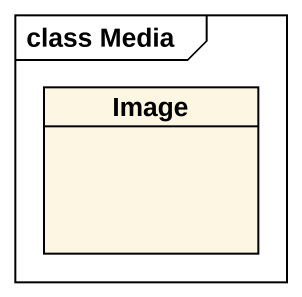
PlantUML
@startuml
mainframe class Media
hide circle
hide empty members
class Image
@enduml
